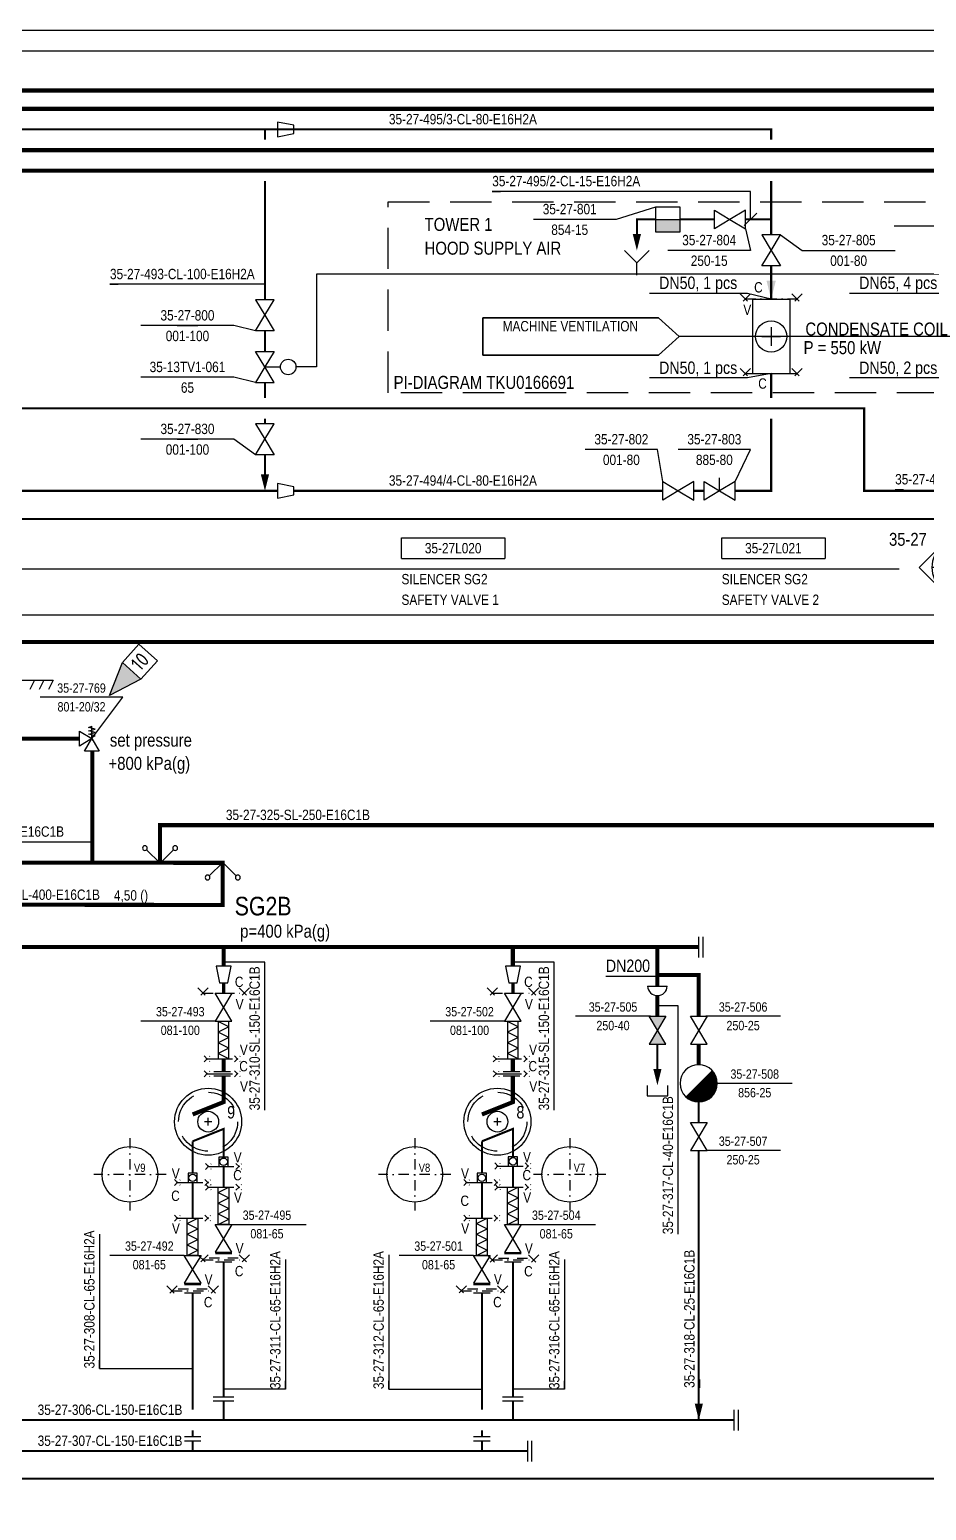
# Model space of a CAD drawing. Header units: millimetres. Extents: x -415 to 12957, y -5 to 599.
# Drawn here: x 8315.8 to 8532.8, y 235.6 to 594.2 of the extents above; entities that cross this region are included whole.
import ezdxf
from ezdxf.enums import TextEntityAlignment as Align

# ---------------------------------------------------------------- set-up
doc = ezdxf.new("R2010")
doc.units = ezdxf.units.MM
doc.header["$LTSCALE"] = 10
doc.header["$MEASUREMENT"] = 0
for name, pattern in [('CENTER', [2, 1.25, -0.25, 0.25, -0.25]), ('DASHDOT2', [0.5, 0.25, -0.125, 0, -0.125]), ('DASHED', [0.75, 0.5, -0.25]), ('DASHEDX2', [1.5, 1, -0.5])]:
    doc.linetypes.add(name, pattern=pattern)
doc.layers.get('0').update_dxf_attribs({"linetype": 'CONTINUOUS'})
doc.layers.add('BALANSSI', color=3, linetype='CONTINUOUS', lineweight=25)
for name, color, linetype in [('HOYRYPATTERIT', 7, 'CONTINUOUS'), ('HOYRYRYHMIEN NIMET', 30, 'CONTINUOUS'), ('KUIVATUSSYLINTERIN_N', 7, 'CONTINUOUS'), ('KUIVATUSSYLINTERIT', 31, 'CONTINUOUS'), ('METALLILETKUT', 7, 'CONTINUOUS'), ('NAKOLASIT', 7, 'CONTINUOUS'), ('P-A-SHEET', 3, 'CONTINUOUS'), ('P-COND', 4, 'CONTINUOUS'), ('P-CVPOS', 7, 'CONTINUOUS'), ('P-DELIVERY_LIMIT', 1, 'DASHDOT2'), ('P-EQUIPMENT_POS', 7, 'CONTINUOUS'), ('P-FITTINGS', 7, 'CONTINUOUS'), ('P-INSTRPOS_TEXTS', 7, 'CONTINUOUS'), ('P-INSTRU', 7, 'CONTINUOUS'), ('P-LINEPOS', 7, 'CONTINUOUS'), ('P-MASS1', 6, 'CONTINUOUS'), ('P-OTHER', 7, 'CONTINUOUS'), ('P-REVISIONS', 1, 'CONTINUOUS'), ('P-STEAM1', 6, 'CONTINUOUS'), ('P-SYMB', 7, 'CONTINUOUS'), ('P-TEXT', 7, 'CONTINUOUS'), ('P-VALVEPOS', 7, 'CONTINUOUS'), ('P-VENTS', 7, 'CONTINUOUS'), ('TEXT', 141, 'CONTINUOUS'), ('VAC-TELA_NUMEROT', 7, 'CONTINUOUS'), ('VAC-TELAT', 31, 'CONTINUOUS'), ('VEDENEROTTIMET', 7, 'CONTINUOUS')]:
    doc.layers.add(name, color=color, linetype=linetype)
doc.styles.add('ARIAL', font='ARIALN.TTF')
doc.styles.add('ARIALN', font='ARIALN.TTF')
doc.styles.add('CTS_REV', font='isocp.shx')
doc.styles.add('MODESTD', font='ARIALN.TTF')
doc.styles.add('ROMANS', font='ARIALN.TTF')
doc.styles.get("Standard").update_dxf_attribs({"font": 'ARIALN.TTF'})

# ---------------------------------------------------------------- blocks, each defined once
blk = doc.blocks.new('LPoist')
at = {"const_width": 3.75}
blk.add_lwpolyline([(1.33, 2.42, -1), (-1.33, 5.08, -5.843182)], format="xyb", dxfattribs=at)
blk.add_circle((0, 3.75), 3.75)
blk = doc.blocks.new('PPI_1100A')
at = {"color": 0, "linetype": 'ByBlock'}
blk.add_line((0, 0), (2, 0), dxfattribs=at)
blk = doc.blocks.new('PPI_0900A')
at = {"color": 0, "linetype": 'ByBlock'}
blk.add_line((-2.5, 0), (2.5, 0), dxfattribs=at)
blk = doc.blocks.new('PPI_1207A')
at = {"color": 0, "linetype": 'ByBlock'}
for p, q in [((-8.5, 0), (0, 8.5)), ((0, 8.5), (8.5, 0)), ((0, -8.5), (-8.5, 0)), ((-6, 0), (6, 0)), ((8.5, 0), (0, -8.5))]:
    blk.add_line(p, q, dxfattribs=at)
blk.add_circle((0, 0), 6, dxfattribs=at)
blk = doc.blocks.new('*U61')
at = {"color": 0}
for points in [[(5, 4.5), (0, 0)], [(47.5, 4.5), (5, 4.5)], [(47.5, -4.5), (47.5, 4.5)], [(0, 0), (5, -4.5)], [(5, -4.5), (47.5, -4.5)]]:
    blk.add_lwpolyline(points, close=True, dxfattribs=at)
at = {"color": 7, "style": 'ARIALN'}
for tag, p in [('TEKSTI1', (26.25, 2.5)), ('TEKSTI2', (26.25, -2.5))]:
    blk.add_attdef(tag, text='', height=2.5, dxfattribs=at).set_placement(p, align=Align.MIDDLE_CENTER)
at = {"color": 1, "style": 'ARIALN'}
blk.add_attdef('KAAVIO', text='', height=1.5, dxfattribs=at).set_placement((26.25, -5), align=Align.TOP_CENTER)
blk = doc.blocks.new('PI314')
for p, q in [((0, 2.5), (0, -2.5)), ((1, 2.5), (1, -2.5))]:
    blk.add_line(p, q)
blk = doc.blocks.new('P7A1100')
at = {"color": 0, "linetype": 'ByBlock'}
for points in [[(-3, -1.8), (-3, 1.8), (0, 0)], [(3, -1.8), (3, 1.8), (0, 0)]]:
    blk.add_lwpolyline(points, close=True, dxfattribs=at)
blk = doc.blocks.new('LAI2587')
for p, q in [((0, 0), (2.5, 0)), ((0, -8.75), (0, 0)), ((2.5, 0), (2.5, -8.75)), ((2.5, -8.75), (0, -8.75))]:
    blk.add_line(p, q)
blk = doc.blocks.new('FLEXIBLE-JOINT')
for p, q in [((1.25, 8.75), (-1.25, 7.5)), ((1.25, 6.25), (-1.25, 7.5)), ((1.25, 6.25), (-1.25, 5)), ((1.25, 3.75), (-1.25, 5)), ((1.25, 3.75), (-1.25, 2.5)), ((1.25, 1.25), (-1.25, 2.5)), ((1.25, 1.25), (-1.25, 0))]:
    blk.add_line(p, q)
at = {"rotation": 180}
blk.add_blockref('LAI2587', (1.25, 0), dxfattribs=at)
blk = doc.blocks.new('P7A1305')
at = {"color": 0, "linetype": 'ByBlock'}
blk.add_solid([(-4, -1), (-4, 1), (0, 0)], dxfattribs=at)
blk = doc.blocks.new('PRO66DD')
h = blk.add_hatch(color=0)
h.paths.add_polyline_path([(-3, 1.8), (-3, -1.8), (0, 0)])
h.paths.add_polyline_path([(3, -1.8), (3, 1.8), (0, 0)])
at = {"layer": 'P-VENTS', "color": 0, "linetype": 'Continuous'}
for points in [[(-3, -1.8), (-3, 1.8), (0, 0)], [(3, -1.8), (3, 1.8), (0, 0)]]:
    blk.add_lwpolyline(points, close=True, dxfattribs=at)
blk = doc.blocks.new('P7A1215')
at = {"color": 0, "linetype": 'ByBlock'}
for p, q in [((0, 2), (0, -2)), ((1, 2), (1, -2))]:
    blk.add_line(p, q, dxfattribs=at)
blk = doc.blocks.new('p7a1370')
at = {"color": 0, "linetype": 'ByBlock'}
for p, q in [((1.25, 1.25), (-1.25, -1.25)), ((-1.25, 1.25), (1.25, -1.25))]:
    blk.add_line(p, q, dxfattribs=at)
blk = doc.blocks.new('A$A7D25')
at = {"layer": 'P-DELIVERY_LIMIT'}
blk.add_lwpolyline([(1.25, 1.25), (11.25, 1.25)], dxfattribs=at)
for p in [(1.25, 1.25), (11.25, 1.25)]:
    blk.add_blockref('p7a1370', p, dxfattribs=at)
blk = doc.blocks.new('P7A1142')
at = {"color": 0, "linetype": 'ByBlock'}
for p, q in [((-0.8, 2.7), (0, 3)), ((0.8, 2.3), (-0.8, 2.7)), ((-0.8, 1.9), (0.8, 2.3)), ((0.8, 1.5), (-0.8, 1.9)), ((-0.8, 1.1), (0.8, 1.5)), ((0.8, 0.7), (-0.8, 1.1)), ((0, 0), (0, 3)), ((0, 0.4), (0.8, 0.7))]:
    blk.add_line(p, q, dxfattribs=at)
for points in [[(0, 0), (-3, -1.8), (-3, 1.8)], [(1.8, -3), (-1.8, -3), (0, 0)]]:
    blk.add_lwpolyline(points, close=True, dxfattribs=at)
blk = doc.blocks.new('P7A1245')
at = {"color": 0, "linetype": 'Continuous'}
for points in [[(-2, 1.8), (-2, -1.8)], [(2, 1), (-2, 1.8)], [(2, -1), (2, 1)], [(-2, -1.8), (2, -1)]]:
    blk.add_lwpolyline(points, dxfattribs=at)
blk = doc.blocks.new('ARROW')
blk.add_solid([(-2.5, -1.25), (-2.5, 1.25), (2.5, 0)])
at = {"linetype": 'Continuous', "flags": 1}
blk.add_attdef('SYM_WIDTH', (0, 0), '', height=3, dxfattribs=at)
blk = doc.blocks.new('höyrypatteri')
for p, q in [((0, 5), (0, -5)), ((0, 5), (5, 5)), ((5, 5), (5, -5)), ((1.25, 0), (3.75, 0)), ((2.5, 1.25), (2.5, -1.25)), ((0, -5), (5, -5))]:
    blk.add_line(p, q)
blk.add_circle((2.5, 0), 2.09)
blk = doc.blocks.new('P7A1172')
at = {"color": 0, "linetype": 'ByBlock'}
blk.add_line((0, 0), (0, 2.5), dxfattribs=at)
for points in [[(-3, 1.8), (0, 0), (-3, -1.8)], [(0, 0), (3, -1.8), (3, 1.8)]]:
    blk.add_lwpolyline(points, close=True, dxfattribs=at)
blk = doc.blocks.new('P7A1208')
at = {"color": 0, "linetype": 'ByBlock'}
for p, q in [((-3, 0), (-3, -3)), ((3, -3), (3, 0)), ((-3, -3), (3, -3))]:
    blk.add_line(p, q, dxfattribs=at)
blk.add_lwpolyline([(3, 3), (-3, 3), (-3, 0), (3, 0)], close=True, dxfattribs=at)
blk.add_solid([(-3, 0), (3, 0), (-3, -3), (3, -3)], dxfattribs=at)
blk = doc.blocks.new('P7A1383')
at = {"color": 0}
for p, q in [((-3, 0), (0, -3)), ((0, -3), (3, 0)), ((0, -6), (0, -3))]:
    blk.add_line(p, q, dxfattribs=at)
blk = doc.blocks.new('P7A1304')
at = {"color": 0, "linetype": 'ByBlock'}
blk.add_line((1.5, 1.5), (-1.5, -1.5), dxfattribs=at)
blk = doc.blocks.new('PPI_2100A')
at = {"color": 0, "linetype": 'ByBlock'}
blk.add_line((0, 0), (2, 0), dxfattribs=at)
blk = doc.blocks.new('CVE50AF')
at = {"color": 0, "linetype": 'Continuous'}
blk.add_lwpolyline([(-1.5, 4.5, -1), (1.5, 4.5, -1), (-1.5, 4.5)], format="xyb", close=True, dxfattribs=at)
blk.add_lwpolyline([(0, 0), (0, 3)], dxfattribs=at)
at = {"layer": 'P-VENTS', "color": 0, "linetype": 'Continuous'}
for points in [[(-3, -1.8), (-3, 1.8), (0, 0)], [(3, -1.8), (3, 1.8), (0, 0)]]:
    blk.add_lwpolyline(points, close=True, dxfattribs=at)
blk = doc.blocks.new('PPI_1000A')
at = {"color": 0, "linetype": 'ByBlock'}
blk.add_line((-1, 0), (1, 0), dxfattribs=at)
blk = doc.blocks.new('PRE7DDB')
at = {"layer": 'P-VENTS', "color": 0, "linetype": 'Continuous'}
for points in [[(-3, -1.8), (-3, 1.8), (0, 0)], [(3, -1.8), (3, 1.8), (0, 0)]]:
    blk.add_lwpolyline(points, close=True, dxfattribs=at)
blk = doc.blocks.new('PPI_1302A-25_0')
at = {"color": 0, "linetype": 'ByBlock'}
for p, q in [((0, -5), (0, 0)), ((0, 0), (25, 0)), ((25, 0), (25, -5)), ((0, -5), (25, -5))]:
    blk.add_line(p, q, dxfattribs=at)
blk = doc.blocks.new('P7A1330')
at = {"color": 0, "linetype": 'ByBlock'}
for q in [(-3.25, 3.25), (3.25, 3.25)]:
    blk.add_line((0, 0), q, dxfattribs=at)
for centre, start, end in [((-3.66, 3.66), 90, 270), ((-3.66, 3.66), 270, 90), ((3.66, 3.66), 90, 270), ((3.66, 3.66), 270, 90)]:
    blk.add_arc(centre, 0.575, start, end, dxfattribs=at)
blk = doc.blocks.new('P7A1325')
at = {"color": 0, "linetype": 'ByBlock'}
for p, q in [((-9, -1.5), (-6, 1.5)), ((-9, 1.5), (-6, -1.5)), ((6, -1.5), (9, 1.5)), ((6, 1.5), (9, -1.5))]:
    blk.add_line(p, q, dxfattribs=at)
at = {"color": 0, "linetype": 'CENTER'}
blk.add_line((-7.5, 0), (7.5, 0), dxfattribs=at)
blk = doc.blocks.new('P7A1241')
at = {"color": 0, "linetype": 'ByBlock'}
for p, q in [((-1, -2), (-1, 2)), ((0, 3.5), (0, 1)), ((1, -2), (1, 2)), ((0, -1), (0, -3.5))]:
    blk.add_line(p, q, dxfattribs=at)
blk = doc.blocks.new('P7A1369')
at = {"color": 0, "linetype": 'ByBlock'}
blk.add_lwpolyline([(8, -3), (0, 0), (8, 3)], dxfattribs=at)
blk.add_lwpolyline([(14, -3), (14, 3), (8, 3), (8, -3)], close=True, dxfattribs=at)
blk.add_solid([(8, 3), (8, -3), (0, 0)], dxfattribs=at)
at = {"color": 7, "linetype": 'Continuous', "style": 'CTS_REV'}
blk.add_attdef('A', text='', height=3.5, dxfattribs=at).set_placement((11, 0), align=Align.MIDDLE)

msp = doc.modelspace()

# ---------------------------------------------------------------- linework, layer by layer
at = {"layer": 'KUIVATUSSYLINTERIT', "linetype": 'Continuous'}
for points in [[(8358.96, 328.85), (8358.96, 330.65)], [(8428.96, 328.85), (8428.96, 330.65)], [(8359.86, 329.75), (8358.06, 329.75)], [(8429.86, 329.75), (8428.06, 329.75)]]:
    msp.add_lwpolyline(points, dxfattribs=at)
for centre, radius in [((8358.96, 329.75), 8.11), ((8428.96, 329.75), 8.11), ((8358.97, 329.75), 2.51), ((8428.97, 329.75), 2.51)]:
    msp.add_circle(centre, radius, dxfattribs=at)
at = {"layer": 'KUIVATUSSYLINTERIT', "linetype": 'DASHED', "ltscale": 1.5}
for centre in [(8358.96, 329.75), (8428.96, 329.75)]:
    msp.add_circle(centre, 7.14, dxfattribs=at)
at = {"layer": 'NAKOLASIT'}
for points in [[(8363.84, 318.93), (8363.84, 321.18), (8361.59, 321.18), (8361.59, 318.93)], [(8433.84, 319.02), (8433.84, 321.27), (8431.59, 321.27), (8431.59, 319.02)], [(8356.34, 315.02), (8356.34, 317.27), (8354.09, 317.27), (8354.09, 315.02)], [(8426.34, 315.03), (8426.34, 317.28), (8424.09, 317.28), (8424.09, 315.03)]]:
    msp.add_lwpolyline(points, close=True, dxfattribs=at)
at = {"layer": 'NAKOLASIT', "linetype": 'Continuous'}
for centre in [(8362.71, 320.05), (8432.71, 320.15), (8355.21, 316.15), (8425.21, 316.15)]:
    msp.add_circle(centre, 0.9, dxfattribs=at)
at = {"layer": 'P-A-SHEET', "color": 7, "const_width": 0.35}
for points in [[(-410, 0), (12952.06, 0), (12952.06, 594), (-410, 594)], [(-405, 5), (12947.06, 5), (12947.06, 589), (-405, 589)]]:
    msp.add_lwpolyline(points, close=True, dxfattribs=at)
at = {"layer": 'P-COND', "const_width": 0.5}
for points in [[(7344.51, 567.5), (7344.51, 570), (8495.21, 570)], [(8372.71, 570), (8372.71, 567.5)], [(8379.71, 570), (8495.21, 570), (8495.21, 567.5)], [(8372.71, 557.5), (8372.71, 528.75)], [(8495.21, 544.47), (8495.21, 557.5)], [(8495.21, 528.87), (8495.21, 536.97)], [(8372.71, 521.25), (8372.71, 516.25)], [(8495.21, 505), (8495.21, 510.87)], [(8372.71, 508.75), (8372.71, 505)], [(7672.13, 487.17), (7672.13, 487.17), (7729.78, 487.19), (7729.78, 502.5), (8517.71, 502.5), (8517.71, 482.5), (8522.71, 482.5), (8760.21, 482.36), (8761.81, 482.36)], [(8372.71, 500), (8372.71, 498.75)], [(8486.46, 482.5), (8495.21, 482.5), (8495.21, 500)], [(8372.71, 491.25), (8372.71, 486)], [(7887.48, 482.5), (8375.71, 482.5)], [(8379.71, 482.5), (8468.96, 482.5)], [(8476.46, 482.5), (8478.96, 482.5)], [(6459.81, 475.71), (9883.8, 475.71)], [(8467.68, 348.53), (8467.68, 341.03)], [(8477.68, 322.78), (8477.68, 257.59)], [(8362.71, 263.12), (8362.71, 292.37), (8362.71, 295.75)], [(8432.71, 263.12), (8432.71, 292.37), (8432.71, 295.73)], [(8355.21, 260), (8355.21, 284.87), (8355.21, 287.5), (8355.21, 288.25)], [(8425.21, 260), (8425.21, 284.87), (8425.21, 288.25)], [(8362.71, 262.12), (8362.71, 257.5)], [(8432.71, 262.12), (8432.71, 257.5)], [(8355.21, 255), (8355.21, 253.5)], [(8425.21, 255), (8425.21, 253.5)], [(8355.21, 252.5), (8355.21, 250)], [(8425.21, 252.5), (8425.21, 250)]]:
    msp.add_lwpolyline(points, dxfattribs=at)
at = {"layer": 'P-COND', "linetype": 'Continuous', "const_width": 0.5}
for points in [[(8467.21, 548.22), (8462.71, 548.22), (8462.71, 544.22)], [(8481.46, 548.22), (8473.21, 548.22)], [(8495.21, 548.22), (8488.96, 548.22)], [(8477.68, 334.53), (8477.68, 329.53)], [(8355.21, 325), (8362.71, 328), (8362.71, 321.18)], [(8425.21, 325), (8432.71, 328), (8432.71, 321.27)], [(8355.21, 325), (8355.21, 317.27)], [(8425.21, 325), (8425.21, 317.28)], [(8362.71, 318.93), (8362.71, 316.13), (8362.71, 313.88)], [(8432.71, 319.02), (8432.71, 316.13), (8432.71, 313.88)], [(8355.21, 315.02), (8355.21, 308.63), (8355.21, 306.38)], [(8425.21, 315.03), (8425.21, 308.63), (8425.21, 306.38)], [(8238.21, 257.5), (8486.21, 257.5)], [(8106.43, 250), (8249.71, 250), (8436.21, 250)], [(8088.08, 243.34), (8610, 243.34)]]:
    msp.add_lwpolyline(points, dxfattribs=at)
at = {"layer": 'P-CVPOS'}
msp.add_lwpolyline([(8370.46, 508.75), (8365.21, 510), (8342.71, 510)], dxfattribs=at)
at = {"layer": 'P-DELIVERY_LIMIT'}
for points in [[(8488.99, 528.97), (8501.49, 528.97)], [(8488.96, 510.87), (8501.46, 510.87)]]:
    msp.add_lwpolyline(points, dxfattribs=at)
at = {"layer": 'P-INSTRU'}
for points in [[(8580.21, 537.5), (8580.21, 535), (8385.21, 535), (8385.21, 512.5), (8380.21, 512.5)], [(8089.52, 457.5), (8100.65, 457.5), (8100.65, 452.5), (8602.71, 452.5)]]:
    msp.add_lwpolyline(points, dxfattribs=at)
at = {"layer": 'P-LINEPOS'}
for points in [[(8490.21, 548.22), (8490.21, 555), (8427.71, 555)], [(8372.71, 532.5), (8335.21, 532.5)], [(8290.82, 397.5), (8330.82, 397.5)], [(8472.71, 302.5), (8472.71, 357.81), (8467.68, 357.81)], [(8332.71, 302.5), (8332.71, 270), (8355.21, 270)], [(8402.71, 297.5), (8402.71, 265), (8425.21, 265)]]:
    msp.add_lwpolyline(points, dxfattribs=at)
at = {"layer": 'P-MASS1', "const_width": 0.8}
for points in [[(8362.71, 363.38), (8362.71, 360.88)], [(8432.71, 363.38), (8432.71, 360.88)]]:
    msp.add_lwpolyline(points, dxfattribs=at)
at = {"layer": 'P-OTHER'}
msp.add_line((8106.26, 463.65), (8526.17, 463.65), dxfattribs=at)
at = {"layer": 'P-OTHER', "linetype": 'DASHEDX2'}
msp.add_lwpolyline([(8402.55, 552.5), (8700.59, 552.5), (8700.59, 506.22), (8402.55, 506.22)], close=True, dxfattribs=at)
at = {"layer": 'P-OTHER', "linetype": 'Continuous'}
for points in [[(8465.77, 530.4), (8489.52, 530.4), (8495.24, 528.97)], [(8514.18, 530.4), (8537.93, 530.4), (8543.65, 528.97)], [(8539.12, 519.87), (8472.96, 519.87)], [(8495.21, 510.87), (8489.52, 509.85), (8465.77, 509.85)], [(8543.62, 510.87), (8537.93, 509.85), (8514.18, 509.85)]]:
    msp.add_lwpolyline(points, dxfattribs=at)
at = {"layer": 'P-OTHER'}
for points in [[(8344.93, 382.21), (8333.5, 382.21)], [(8372.71, 332.5), (8372.71, 368.35), (8362.71, 368.35)], [(8442.71, 332.5), (8442.71, 368.35), (8432.71, 368.35)], [(8455.21, 365), (8467.71, 365)], [(8377.71, 296.35), (8377.71, 265), (8362.71, 265)], [(8445.21, 296.35), (8445.21, 265), (8432.71, 265)]]:
    msp.add_lwpolyline(points, dxfattribs=at)
at = {"layer": 'P-STEAM1', "linetype": 'Continuous', "const_width": 1}
for points in [[(6459.81, 579.44), (9965.01, 579.44)], [(7676.65, 565), (9964.98, 565)], [(6459.81, 560), (9735.21, 560), (9735.21, 542.5), (9906.3, 542.5)], [(6459.81, 446.03), (9965.01, 445.79)], [(8327.82, 422.5), (8313.32, 422.5)], [(8330.92, 422.5), (8330.82, 422.5)], [(8330.92, 392.71), (8330.92, 419.5)], [(8608.83, 384.23), (8608.84, 401.54), (8347.32, 401.54), (8347.32, 392.33)], [(8362.49, 392.44), (8362.49, 382.21), (8138.65, 382.63)], [(8477.65, 372.03), (8316.41, 372.03), (8302.18, 372.19), (8138.65, 372.39)], [(8362.71, 372.03), (8362.71, 367.38)], [(8467.68, 372.03), (8467.68, 362.53)], [(8467.68, 360.28), (8467.68, 355.28)], [(8477.68, 343.53), (8477.68, 348.53)], [(8362.71, 345), (8362.71, 341.81)], [(8432.71, 345), (8432.71, 341.81)], [(8355.21, 331.5), (8362.71, 334.5), (8362.71, 338.31), (8362.71, 340.81)], [(8362.71, 341.81), (8362.71, 342.5)], [(8425.21, 331.5), (8432.71, 334.5), (8432.71, 338.31), (8432.71, 340.81)], [(8432.71, 341.81), (8432.71, 342.5)]]:
    msp.add_lwpolyline(points, dxfattribs=at)
at = {"layer": 'P-STEAM1', "const_width": 1}
for points in [[(7672.13, 572.5), (7672.13, 575), (9965.01, 575)], [(8023.92, 392.5), (8363, 392.44)], [(8432.71, 367.38), (8432.71, 372.03)]]:
    msp.add_lwpolyline(points, dxfattribs=at)
at = {"layer": 'P-STEAM1', "linetype": 'Continuous'}
msp.add_lwpolyline([(8477.68, 355.28, 1, 1, 0), (8477.68, 365.28, 1, 1, 0), (8467.68, 365.28, 0, 0, 0)], format="xyseb", dxfattribs=at)
at = {"layer": 'P-SYMB'}
for points in [[(8309.07, 436.66), (8321.45, 436.66)], [(8316.95, 436.66), (8315.82, 434.41)], [(8319.2, 436.66), (8318.07, 434.41)], [(8321.45, 436.66), (8320.32, 434.41)]]:
    msp.add_lwpolyline(points, dxfattribs=at)
at = {"layer": 'P-VALVEPOS'}
for points in [[(8467.21, 551.22), (8457.71, 548.22), (8437.71, 548.22)], [(8488.96, 545.97), (8490.21, 540.72), (8470.21, 540.72)], [(8525.01, 546.66), (8547.61, 546.66), (8553.62, 544.06)], [(8497.46, 544.47), (8502.71, 540.72), (8525.21, 540.72)], [(8370.46, 521.25), (8365.21, 522.5), (8342.71, 522.5)], [(8370.46, 491.25), (8365.21, 495), (8342.71, 495)], [(8468.96, 484.75), (8467.71, 492.5), (8450.21, 492.5)], [(8486.46, 484.75), (8490.21, 492.5), (8472.71, 492.5)], [(8330.82, 422.5), (8338.32, 432.5), (8318.32, 432.5)], [(8465.99, 355.28), (8447.9, 355.28)], [(8497.46, 355.28), (8479.37, 355.28)], [(8360.69, 354.12), (8342.71, 354.12)], [(8430.69, 354.12), (8412.71, 354.12)], [(8465.18, 338.53), (8465.18, 336.03), (8470.18, 336.03), (8470.18, 338.53)], [(8500.28, 339.03), (8482.18, 339.03)], [(8497.46, 322.78), (8479.37, 322.78)], [(8364.74, 304.87), (8382.71, 304.87)], [(8434.74, 304.86), (8452.71, 304.86)], [(8353.19, 297.38), (8335.21, 297.38)], [(8423.19, 297.37), (8405.21, 297.37)]]:
    msp.add_lwpolyline(points, dxfattribs=at)
at = {"layer": 'VAC-TELAT', "linetype": 'DASHDOT2'}
for points in [[(8340.04, 325.75), (8340.04, 308.25)], [(8340.04, 325.75), (8340.04, 308.25)], [(8408.96, 325.75), (8408.96, 308.25)], [(8408.96, 325.75), (8408.96, 308.25)], [(8446.46, 325.75), (8446.46, 308.25)], [(8446.46, 325.75), (8446.46, 308.25)], [(8348.79, 317), (8331.29, 317)], [(8417.71, 317), (8400.21, 317)], [(8455.21, 317), (8437.71, 317)]]:
    msp.add_lwpolyline(points, dxfattribs=at)
at = {"layer": 'VAC-TELAT', "linetype": 'Continuous'}
for centre in [(8340.04, 317), (8408.96, 317), (8446.46, 317)]:
    msp.add_circle(centre, 6.75, dxfattribs=at)
at = {"layer": 'VEDENEROTTIMET'}
msp.add_lwpolyline([(8465.3, 362.53), (8470.06, 362.53)], dxfattribs=at)
msp.add_ellipse((8467.68, 362.67), major_axis=(-1.69, 1.69), ratio=1, start_param=0.842924, end_param=3.869465, dxfattribs=at)

# ---------------------------------------------------------------- block references
at = {"layer": 'HOYRYPATTERIT', "xscale": 1.800000000000182, "yscale": 1.800000000000182, "zscale": 1.800000000000182}
msp.add_blockref('höyrypatteri', (8490.71, 519.87), dxfattribs=at)
at = {"layer": 'METALLILETKUT', "yscale": 1.028571429000294, "zscale": 1.028571429000294, "rotation": 180}
for p, xscale in [((8362.71, 354), -1.028571429000294), ((8432.71, 354), -1.028571429000294), ((8362.71, 313.88), 1.028571429000294), ((8432.71, 313.88), 1.028571429000294), ((8355.21, 306.38), 1.028571429000294), ((8425.21, 306.38), 1.028571429000294)]:
    msp.add_blockref('FLEXIBLE-JOINT', p, dxfattribs=dict(at, xscale=xscale))
at = {"layer": 'P-CVPOS', "color": 140, "rotation": 180}
msp.add_blockref('PPI_1000A', (8353.96, 510), dxfattribs=at)
at = {"layer": 'P-DELIVERY_LIMIT'}
for name, p in [('p7a1370', (8488.99, 528.97)), ('p7a1370', (8501.49, 528.97)), ('p7a1370', (8488.96, 510.87)), ('p7a1370', (8501.46, 510.87)), ('A$A7D25', (8356.46, 359.62)), ('A$A7D25', (8426.46, 359.62)), ('A$A7D25', (8356.46, 295.05)), ('A$A7D25', (8426.46, 295.02)), ('A$A7D25', (8348.96, 287.53)), ('A$A7D25', (8418.96, 287.54))]:
    msp.add_blockref(name, p, dxfattribs=at)
at = {"layer": 'P-DELIVERY_LIMIT', "xscale": 0.4899999999999999, "yscale": 0.4899999999999999, "zscale": 0.4899999999999999}
for p in [(8362.38, 344.94), (8432.38, 344.94), (8362.38, 341.35), (8432.38, 341.35), (8362.71, 318.93), (8432.71, 319.02), (8355.21, 315.02), (8425.21, 315.03), (8362.71, 313.88), (8432.71, 313.88), (8355.21, 306.38), (8425.21, 306.38)]:
    msp.add_blockref('P7A1325', p, dxfattribs=at)
at = {"layer": 'P-EQUIPMENT_POS', "color": 140}
for p in [(8405.75, 471.12), (8483.25, 471.12)]:
    msp.add_blockref('PPI_1302A-25_0', p, dxfattribs=at)
at = {"layer": 'P-FITTINGS'}
for name, p in [('P7A1245', (8377.71, 570)), ('P7A1208', (8470.21, 548.22)), ('P7A1245', (8377.71, 482.5))]:
    msp.add_blockref(name, p, dxfattribs=at)
for name, p, rotation in [('P7A1245', (8362.71, 365.38), 270), ('P7A1245', (8432.71, 365.38), 270), ('P7A1215', (8362.38, 341.81), 270), ('P7A1215', (8432.38, 341.81), 270), ('P7A1241', (8362.71, 296.75), 90), ('P7A1241', (8432.71, 296.73), 90), ('P7A1241', (8355.21, 289.25), 90), ('P7A1241', (8425.21, 289.25), 90), ('P7A1215', (8355.21, 252.5), 90), ('P7A1215', (8425.21, 252.5), 90)]:
    msp.add_blockref(name, p, dxfattribs=dict(at, rotation=rotation))
at = {"layer": 'P-INSTRU', "color": 140, "xscale": -1.2478, "yscale": 1.2478, "zscale": 1.2478}
msp.add_blockref('PPI_1207A', (8541.61, 463.96), dxfattribs=at)
at = {"layer": 'P-LINEPOS', "color": 140}
for name, p in [('PPI_2100A', (8402.71, 570)), ('PPI_2100A', (8427.71, 555)), ('PPI_1100A', (8335.21, 532.5)), ('PPI_2100A', (8402.71, 482.5)), ('PPI_1100A', (8525.21, 482.81)), ('PPI_1100A', (8363.26, 401.54)), ('PPI_1100A', (8317.71, 257.5)), ('PPI_1100A', (8317.71, 250))]:
    msp.add_blockref(name, p, dxfattribs=at)
at = {"layer": 'P-LINEPOS'}
msp.add_blockref('P7A1304', (8490.21, 548.22), dxfattribs=at)
at = {"layer": 'P-LINEPOS', "color": 140, "rotation": 90}
for p in [(8372.71, 332.5), (8442.71, 332.5), (8472.71, 302.5), (8332.71, 270), (8377.71, 265), (8402.71, 265), (8445.21, 265), (8477.91, 265.3)]:
    msp.add_blockref('PPI_1100A', p, dxfattribs=at)
at = {"layer": 'P-OTHER'}
ref = msp.add_blockref('*U61', (8472.96, 519.87), dxfattribs=dict(at, xscale=-1))
ref.add_attrib('TEKSTI1', 'MACHINE VENTILATION', dxfattribs={"layer": '0', "color": 7, "height": 2.5, "style": 'ARIALN'}).set_placement((8446.61, 522.37), align=Align.MIDDLE_CENTER)
for p in [(8477.65, 372.03), (8486.21, 257.5), (8436.21, 250)]:
    msp.add_blockref('PI314', p, dxfattribs=at)
at = {"layer": 'P-OTHER', "rotation": 90.00000000000001}
for p in [(8362.71, 262.12), (8432.71, 262.12)]:
    msp.add_blockref('PI314', p, dxfattribs=at)
at = {"layer": 'P-REVISIONS', "rotation": 48.02739108010482}
msp.add_blockref('P7A1369', (8335.09, 432.96), dxfattribs=at).add_auto_attribs({'A': '10'})
at = {"layer": 'P-STEAM1', "linetype": 'Continuous', "xscale": -0.900000000000091, "yscale": 0.900000000000091, "zscale": 0.900000000000091, "rotation": 89.9999999999992}
msp.add_blockref('ARROW', (8495.21, 531.12), dxfattribs=at)
at = {"layer": 'P-SYMB'}
for name, p, rotation in [('P7A1305', (8462.71, 540.72), 270), ('P7A1305', (8372.71, 482.5), 270), ('P7A1330', (8362.49, 392.54), 180), ('P7A1305', (8467.68, 338.53), 270), ('P7A1305', (8477.71, 257.5), 270)]:
    msp.add_blockref(name, p, dxfattribs=dict(at, rotation=rotation))
for name, p in [('P7A1383', (8462.71, 540.72)), ('P7A1330', (8347.32, 392.33))]:
    msp.add_blockref(name, p, dxfattribs=at)
at = {"layer": 'P-SYMB', "xscale": -1.199999999998909, "yscale": 1.200000000000045, "zscale": 1.2}
msp.add_blockref('LPoist', (8477.68, 334.53), dxfattribs=at)
at = {"layer": 'P-VALVEPOS', "color": 140, "rotation": 180}
for p in [(8446.46, 548.22), (8480.21, 540.72), (8458.96, 492.5), (8481.46, 492.5)]:
    msp.add_blockref('PPI_0900A', p, dxfattribs=at)
at = {"layer": 'P-VALVEPOS', "color": 140}
for p in [(8513.96, 540.72), (8353.96, 522.5), (8353.96, 495)]:
    msp.add_blockref('PPI_0900A', p, dxfattribs=at)
at = {"layer": 'P-VALVEPOS', "color": 140, "yscale": 0.9, "zscale": 0.9}
for p, xscale in [((8328.32, 432.5), -0.9), ((8456.94, 355.28), -0.9), ((8488.42, 355.28), -0.9), ((8352.22, 354.12), -0.9), ((8422.22, 354.12), -0.9), ((8491.23, 339.03), -0.9), ((8488.42, 322.78), -0.9), ((8373.2, 304.87), 0.9), ((8443.2, 304.86), 0.9), ((8344.72, 297.38), -0.9), ((8414.72, 297.37), -0.9)]:
    msp.add_blockref('PPI_0900A', p, dxfattribs=dict(at, xscale=xscale))
at = {"layer": 'P-VENTS', "xscale": 1.25, "yscale": 1.25, "zscale": 1.25}
for name, p in [('P7A1100', (8485.21, 548.22)), ('P7A1100', (8472.71, 482.5)), ('P7A1172', (8482.71, 482.5))]:
    msp.add_blockref(name, p, dxfattribs=at)
at = {"layer": 'P-VENTS'}
for name, p, xscale, yscale, zscale, rotation in [('P7A1100', (8495.21, 540.72), 1.25, 1.25, 1.25, 90), ('PRE7DDB', (8372.71, 525), 1.25, 1.25, 1.25, 90), ('CVE50AF', (8372.71, 512.5), 1.25, 1.25, 1.25, 270), ('P7A1100', (8372.71, 495), 1.25, 1.25, 1.25, 90), ('P7A1100', (8362.71, 357.5), 1.125, 1.125, 1.125, 270), ('P7A1100', (8432.71, 357.5), 1.125, 1.125, 1.125, 270), ('PRO66DD', (8467.68, 351.91), 1.125000000000022, 1.125000000000022, 1.125000000000022, 270), ('P7A1100', (8477.68, 351.91), 1.125, 1.125, 1.125, 270), ('P7A1100', (8477.68, 326.16), 1.125, 1.125, 1.125, 270), ('P7A1100', (8362.71, 301.5), 1.125, 1.125, 1.125, 270), ('P7A1100', (8432.71, 301.49), 1.125, 1.125, 1.125, 270), ('P7A1100', (8355.21, 294), 1.125, 1.125, 1.125, 270), ('P7A1100', (8425.21, 294), 1.125, 1.125, 1.125, 270)]:
    msp.add_blockref(name, p, dxfattribs=dict(at, xscale=xscale, yscale=yscale, zscale=zscale, rotation=rotation))
msp.add_blockref('P7A1142', (8330.82, 422.5), dxfattribs=at)

# ---------------------------------------------------------------- texts
at = {"layer": 'BALANSSI', "linetype": 'Continuous'}
msp.add_text('p=400 kPa(g)', height=3.15, dxfattribs=at).set_placement((8366.71, 374.3))
at = {"layer": 'HOYRYRYHMIEN NIMET', "linetype": 'Continuous', "style": 'MODESTD'}
msp.add_text('SG2B', height=4.5, dxfattribs=at).set_placement((8365.39, 379.7))
at = {"layer": 'KUIVATUSSYLINTERIN_N', "style": 'ARIALN'}
for s, p in [('9', (8363.57, 332.02)), ('8', (8433.57, 332.02))]:
    msp.add_text(s, height=3, dxfattribs=at).set_placement(p, align=Align.MIDDLE_LEFT)
at = {"layer": 'P-CVPOS', "color": 140, "style": 'ARIAL'}
for s, p in [('35-13TV1-061', (8353.96, 512.5)), ('65', (8353.96, 507.5))]:
    msp.add_text(s, height=2.5, dxfattribs=at).set_placement(p, align=Align.MIDDLE)
at = {"layer": 'P-DELIVERY_LIMIT', "style": 'ROMANS'}
for p in [(8491.09, 530.53), (8492.08, 507.23)]:
    msp.add_attdef('C', p, '', height=2.5, dxfattribs=at)
msp.add_attdef('V', text='', height=2.5, dxfattribs=at).set_placement((8490.39, 525.06), align=Align.RIGHT)
at = {"layer": 'P-DELIVERY_LIMIT', "linetype": 'Continuous', "style": 'ROMANS'}
for p in [(8367.49, 362.36), (8437.49, 362.36), (8368.56, 341.95), (8438.56, 341.95), (8367.09, 315.56), (8437.09, 315.56), (8352.09, 310.56), (8422.09, 309.35), (8367.49, 292.32), (8437.49, 292.29), (8359.99, 284.81), (8429.99, 284.82)]:
    msp.add_attdef('C', text='', height=2.5, rotation=359.8896, dxfattribs=at).set_placement(p, align=Align.RIGHT)
for p in [(8365.62, 356.93), (8435.62, 356.93), (8366.63, 345.91), (8436.63, 345.91), (8366.68, 337.02), (8436.68, 337.02), (8365.16, 319.87), (8435.16, 319.94), (8350.16, 315.93), (8420.16, 315.93), (8365.21, 310.13), (8435.21, 310.13), (8350.21, 302.63), (8420.21, 302.63), (8365.62, 297.84), (8435.62, 297.81), (8358.12, 290.32), (8428.12, 290.33)]:
    msp.add_attdef('V', p, '', height=2.5, rotation=359.8896, dxfattribs=at)
at = {"layer": 'P-EQUIPMENT_POS', "color": 140, "style": 'ARIAL'}
for s, p in [('35-27L020', (8418.25, 468.62)), ('35-27L021', (8495.75, 468.62))]:
    msp.add_text(s, height=2.5, dxfattribs=at).set_placement(p, align=Align.MIDDLE)
for s, p in [('SILENCER SG2 ', (8405.75, 461.12)), ('SILENCER SG2 ', (8483.25, 461.12)), ('SAFETY VALVE 1', (8405.75, 456.12)), ('SAFETY VALVE 2', (8483.25, 456.12))]:
    msp.add_text(s, height=2.5, dxfattribs=at).set_placement(p, align=Align.MIDDLE_LEFT)
at = {"layer": 'P-INSTRPOS_TEXTS', "style": 'ARIAL'}
msp.add_text('35-27', height=3.119, dxfattribs=at).set_placement((8532.87, 469.2), align=Align.RIGHT)
at = {"layer": 'P-LINEPOS', "color": 140, "style": 'ARIAL'}
for s, p in [('35-27-495/3-CL-80-E16H2A', (8402.71, 572.5)), ('35-27-495/2-CL-15-E16H2A', (8427.71, 557.5)), ('35-27-493-CL-100-E16H2A', (8335.21, 535)), ('35-27-494/4-CL-80-E16H2A', (8402.71, 485)), ('35-27-498-CL-150-E16C1B', (8525.21, 485.31)), ('35-27-325-SL-250-E16C1B', (8363.26, 404.04)), ('35-27-489-SL-25-E16C1B', (8290.82, 400)), ('35-27-313-SL-400-E16C1B', (8297.92, 384.71)), ('4,50 ()', (8336.16, 384.55)), ('35-27-306-CL-150-E16C1B', (8317.71, 260)), ('35-27-307-CL-150-E16C1B', (8317.71, 252.5))]:
    msp.add_text(s, height=2.5, dxfattribs=at).set_placement(p, align=Align.MIDDLE_LEFT)
for s, p in [('35-27-310-SL-150-E16C1B', (8370.21, 332.5)), ('35-27-315-SL-150-E16C1B', (8440.21, 332.5)), ('35-27-317-CL-40-E16C1B', (8470.21, 302.5)), ('35-27-308-CL-65-E16H2A', (8330.21, 270)), ('35-27-311-CL-65-E16H2A', (8375.21, 265)), ('35-27-312-CL-65-E16H2A', (8400.21, 265)), ('35-27-316-CL-65-E16H2A', (8442.71, 265)), ('35-27-318-CL-25-E16C1B', (8475.41, 265.3))]:
    msp.add_text(s, height=2.5, rotation=90, dxfattribs=at).set_placement(p, align=Align.MIDDLE_LEFT)
at = {"layer": 'P-OTHER', "linetype": 'Continuous', "style": 'MODESTD'}
for s, p in [('TOWER 1', (8411.34, 545.44)), ('HOOD SUPPLY AIR', (8411.34, 539.68)), ('CONDENSATE COIL', (8503.49, 520.1)), ('P = 550 kW', (8503.05, 515.6)), ('PI-DIAGRAM TKU0166691', (8403.84, 507.18))]:
    msp.add_text(s, height=3.15, dxfattribs=at).set_placement(p)
at = {"layer": 'P-TEXT', "style": 'ARIALN'}
for s, p in [('DN50, 1 pcs', (8468.09, 531.37)), ('DN65, 4 pcs', (8516.5, 531.37)), ('DN50, 1 pcs', (8468.09, 510.81)), ('DN50, 2 pcs', (8516.5, 510.81))]:
    msp.add_text(s, height=3, dxfattribs=at).set_placement(p)
msp.add_text('DN200', height=3, dxfattribs=at).set_placement((8455.21, 367.5), align=Align.MIDDLE_LEFT)
at = {"layer": 'P-VALVEPOS', "color": 140, "style": 'ARIAL'}
for s, height, p in [('35-27-801', 2.5, (8446.46, 550.72)), ('854-15', 2.5, (8446.46, 545.72)), ('35-27-804', 2.5, (8480.21, 543.22)), ('35-27-805', 2.5, (8513.96, 543.22)), ('250-15', 2.5, (8480.21, 538.22)), ('001-80', 2.5, (8513.96, 538.22)), ('35-27-800', 2.5, (8353.96, 525)), ('001-100', 2.5, (8353.96, 520)), ('35-27-830', 2.5, (8353.96, 497.5)), ('35-27-802', 2.5, (8458.96, 495)), ('35-27-803', 2.5, (8481.46, 495)), ('001-100', 2.5, (8353.96, 492.5)), ('001-80', 2.5, (8458.96, 490)), ('885-80', 2.5, (8481.46, 490)), ('35-27-769', 2.25, (8328.32, 434.75)), ('801-20/32', 2.25, (8328.32, 430.25)), ('35-27-505', 2.25, (8456.94, 357.53)), ('35-27-506', 2.25, (8488.42, 357.53)), ('35-27-493', 2.25, (8352.22, 356.38)), ('35-27-502', 2.25, (8422.22, 356.38)), ('081-100', 2.25, (8352.22, 351.88)), ('081-100', 2.25, (8422.22, 351.88)), ('250-40', 2.25, (8456.94, 353.03)), ('250-25', 2.25, (8488.42, 353.03)), ('35-27-508', 2.25, (8491.23, 341.28)), ('856-25', 2.25, (8491.23, 336.78)), ('35-27-507', 2.25, (8488.42, 325.03)), ('250-25', 2.25, (8488.42, 320.53)), ('35-27-495', 2.25, (8373.2, 307.12)), ('35-27-504', 2.25, (8443.2, 307.11)), ('081-65', 2.25, (8373.2, 302.62)), ('081-65', 2.25, (8443.2, 302.61)), ('35-27-492', 2.25, (8344.72, 299.63)), ('35-27-501', 2.25, (8414.72, 299.62)), ('081-65', 2.25, (8344.72, 295.13)), ('081-65', 2.25, (8414.72, 295.12))]:
    msp.add_text(s, height=height, dxfattribs=at).set_placement(p, align=Align.MIDDLE)
at = {"layer": 'TEXT', "style": 'ARIALN'}
for s, p in [('set pressure', (8335.18, 420.56)), ('+800 kPa(g)', (8334.85, 414.94))]:
    msp.add_text(s, height=3.15, dxfattribs=at).set_placement(p)
at = {"layer": 'VAC-TELA_NUMEROT', "style": 'ARIALN'}
for s, p in [('V9', (8341, 318.6)), ('V8', (8409.91, 318.6)), ('V7', (8447.41, 318.6))]:
    msp.add_text(s, height=2, dxfattribs=at).set_placement(p, align=Align.MIDDLE_LEFT)

doc.saveas('drawing.dxf')
